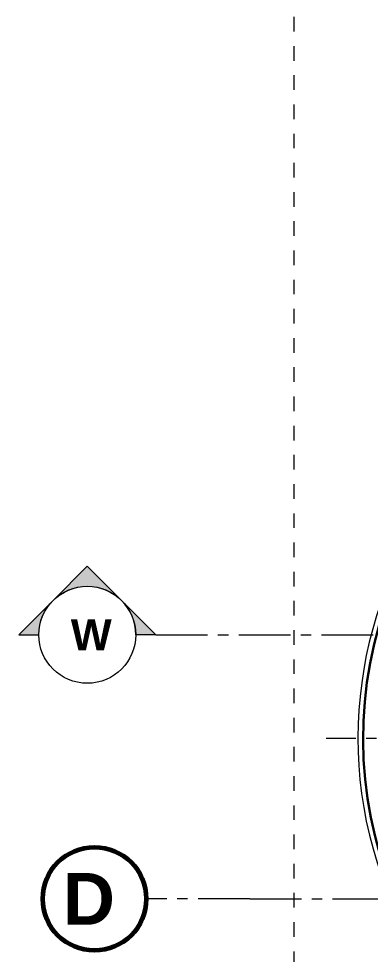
# Model space of a CAD drawing. Header units: inches. Extents: x -38 to 5698, y -33 to 92.
# Drawn here: x 281.11 to 284.51, y 6.91 to 15.96 of the extents above; entities that cross this region are included whole.
import ezdxf

# ---------------------------------------------------------------- set-up
doc = ezdxf.new("R2010")
doc.units = ezdxf.units.IN
doc.header["$MEASUREMENT"] = 0
doc.linetypes.add('Punto & Raya', pattern=[0.65, 0.5, -0.075, 0, -0.075])
doc.linetypes.add('Rayas', pattern=[0.282222, 0.141111, -0.141111])
for name, color, linetype in [('02 _ ARQ _ ALB _ Ejes Generales', 7, 'Continuous'), ('08 _ STR _ EXT _ 07 Losa Aligerada', 7, 'Continuous'), ('Dibujo 2D - General', 7, 'Continuous'), ('Estructura - Carga', 7, 'Continuous'), ('Marcador - Secciones', 251, 'Continuous')]:
    doc.layers.add(name, color=color, linetype=linetype)
doc.styles.add('Estilo_Generado_1', font='swisseb.ttf')

msp = doc.modelspace()

# ---------------------------------------------------------------- hatches: boundary and pattern name
at = {"layer": 'Marcador - Secciones', "linetype": 'Continuous', "lineweight": 13}
for points in [[(281.4446, 10.3331, -0.414214), (282.1071, 10.3331), (281.7759, 10.6643)], [(281.1134, 10.0018), (281.3074, 10.0018, -0.198912), (281.4446, 10.3331)], [(282.4384, 10.0018), (282.1071, 10.3331, -0.198912), (282.2444, 10.0018)]]:
    msp.add_hatch(color=7, dxfattribs=at).paths.add_polyline_path(points)

# ---------------------------------------------------------------- linework, layer by layer
at = {"layer": '02 _ ARQ _ ALB _ Ejes Generales', "color": 252, "linetype": 'Punto & Raya', "lineweight": 13}
for q in [(282.3454, 7.45), (332.07, 7.45)]:
    msp.add_line((283.3454, 7.45), q, dxfattribs=at)
at = {"layer": '02 _ ARQ _ ALB _ Ejes Generales', "color": 7, "linetype": 'Continuous', "lineweight": 60}
msp.add_circle((281.8454, 7.45), 0.5, dxfattribs=at)
at = {"layer": '08 _ STR _ EXT _ 07 Losa Aligerada', "color": 7, "linetype": 'Continuous', "lineweight": 18, "flags": 128}
msp.add_lwpolyline([(300.87, 41.4352), (299.92, 41.4352), (299.92, 42.9), (294.72, 42.9), (294.72, 41.4352), (293.7699, 41.4352), (293.7699, 39.9), (288.7701, 39.9), (288.7701, 41.1), (285.3701, 41.1), (285.3701, 37.7), (286.57, 37.7), (286.57, 33.9), (285.67, 33.9), (285.67, 21.2663), (285.72, 21.2663), (285.72, 11.97, 1.049431), (291.2937, 6.3), (302.1003, 6.3)], format="xyb", dxfattribs=at)
at = {"layer": '08 _ STR _ EXT _ 07 Losa Aligerada', "color": 7, "linetype": 'Rayas', "lineweight": 18, "flags": 128}
msp.add_lwpolyline([(283.7702, 20.4887), (283.7702, 4.4), (295.2587, 4.4), (295.2587, 4.6), (294.9122, 4.6), (294.9122, 6.35), (285.72, 6.35), (285.72, 20.0845), (283.9702, 20.0845), (283.9702, 20.4887)], close=True, dxfattribs=at)
at = {"layer": 'Dibujo 2D - General', "color": 7, "linetype": 'Punto & Raya', "lineweight": 13}
msp.add_lwpolyline([(288.37, 9.0005), (284.083, 9.0005)], dxfattribs=at)
at = {"layer": 'Estructura - Carga', "color": 7, "linetype": 'Continuous', "lineweight": 30}
msp.add_arc((288.37, 9.0005), 3.93, 135.58289, 314.41968, dxfattribs=at)
at = {"layer": 'Marcador - Secciones', "color": 251, "linetype": 'Punto & Raya', "lineweight": 13}
msp.add_line((282.4384, 10.0018), (323.8507, 10.0018), dxfattribs=at)
at = {"layer": 'Marcador - Secciones', "color": 7, "linetype": 'Continuous', "lineweight": 13, "flags": 128}
for points in [[(281.4446, 10.3331, -0.414214), (282.1071, 10.3331), (281.7759, 10.6643)], [(281.1134, 10.0018), (281.3074, 10.0018, -0.198912), (281.4446, 10.3331)], [(282.4384, 10.0018), (282.2444, 10.0018, 0.198912), (282.1071, 10.3331)]]:
    msp.add_lwpolyline(points, format="xyb", close=True, dxfattribs=at)
at = {"layer": 'Marcador - Secciones', "color": 7, "linetype": 'Continuous', "lineweight": 13}
msp.add_circle((281.7759, 10.0018), 0.4685, dxfattribs=at)

# ---------------------------------------------------------------- texts
at = {"layer": '02 _ ARQ _ ALB _ Ejes Generales', "color": 7, "lineweight": 30, "insert": (281.5391, 7.7), "char_height": 0.5, "attachment_point": 1, "style": 'Estilo_Generado_1'}
msp.add_mtext('\\A1;{\\pql;\\pt0;\\fSwis721 Ex BT|b1|i0|c0|p34;D}', dxfattribs=at)
at = {"layer": 'Marcador - Secciones', "color": 5, "lineweight": 25, "insert": (282.0118, 9.8518), "char_height": 0.3, "attachment_point": 9, "style": 'Estilo_Generado_1'}
msp.add_mtext('\\A1;{\\pqr;\\pt0;\\fSwis721 Ex BT|b1|i0|c0|p34;W}', dxfattribs=at)

doc.saveas('drawing.dxf')
